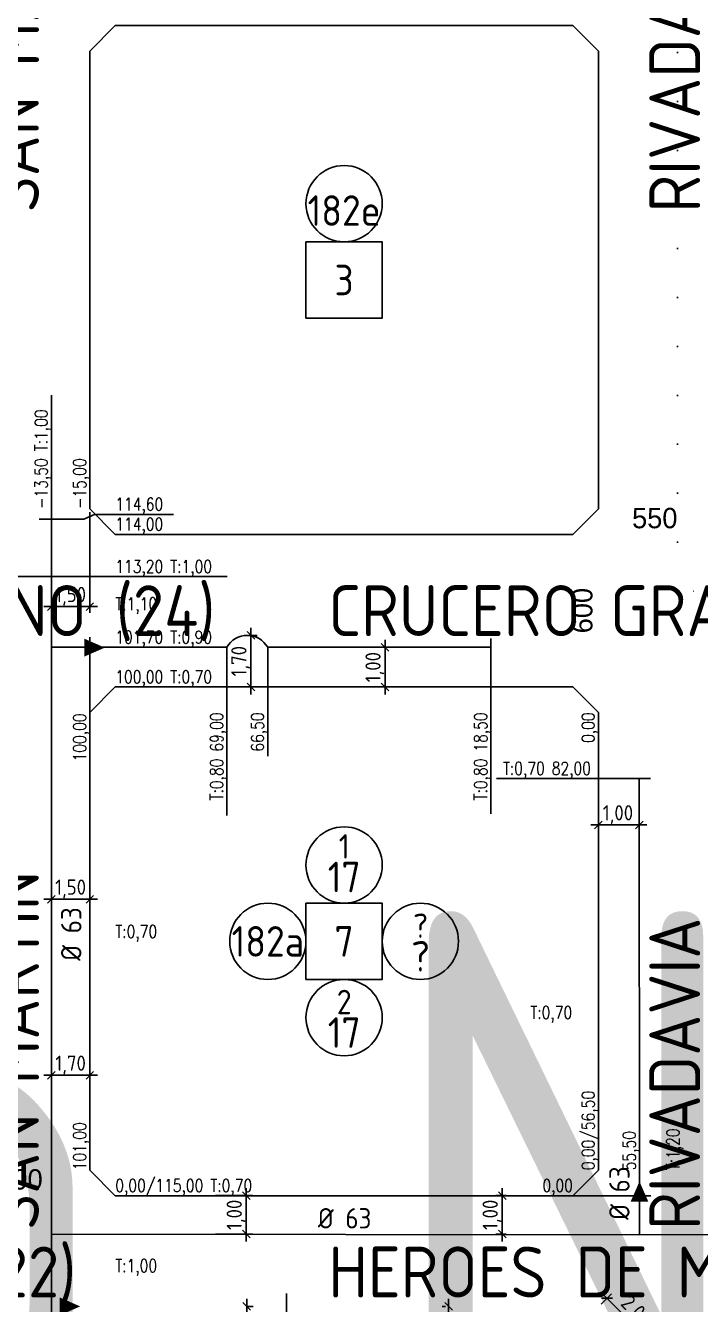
# Model space of a CAD drawing. Extents: x -48 to 13651, y -112 to 3468.
# Drawn here: x 1759.6 to 1892.3, y 2257.8 to 2509.2 of the extents above; entities that cross this region are included whole.
import ezdxf
from ezdxf.enums import TextEntityAlignment as Align

# ---------------------------------------------------------------- set-up
doc = ezdxf.new("R2010")
doc.units = 0
doc.header["$LTSCALE"] = 6
doc.header["$MEASUREMENT"] = 0
doc.linetypes.add('DOT2', pattern=[3.175, 0, -3.175])
doc.linetypes.add('HIDDEN', pattern=[0.375, 0.25, -0.125])
doc.layers.get('0').update_dxf_attribs({"linetype": 'CONTINUOUS'})
doc.layers.get('DEFPOINTS').update_dxf_attribs({"linetype": 'CONTINUOUS'})
for name, color, linetype in [('63', 171, 'CONTINUOUS'), ('A50', 40, 'CONTINUOUS'), ('AMPLIACIONES', 2, 'CONTINUOUS'), ('CAS', 7, 'CONTINUOUS'), ('CAÑERIA SIN CROQUIS', 210, 'HIDDEN'), ('Caño 110mm', 170, 'CONTINUOUS'), ('COTA', 2, 'CONTINUOUS'), ('MANZANAS', 7, 'CONTINUOUS'), ('NUMCASA', 12, 'CONTINUOUS'), ('NUMERO-CROQUIS', 13, 'CONTINUOUS'), ('NUMERO-MANZANA', 4, 'CONTINUOUS'), ('PROGRESIVA', 60, 'CONTINUOUS'), ('RADIO', 4, 'DOT2'), ('REDUCCIONES', 13, 'CONTINUOUS'), ('TXTDIAMETRO', 7, 'CONTINUOUS')]:
    doc.layers.add(name, color=color, linetype=linetype)
doc.layers.add('ATENCION', color=7, linetype='CONTINUOUS', plot=False)
doc.styles.add('ABADIMTCONDE', font='isocp.shx')
doc.styles.add('GEOSLAB703LTBT', font='isocp.shx', dxfattribs={"width": 0.9, "height": 8})
doc.styles.add('GOTHICE', font='GOTHICE.shx', dxfattribs={"height": 0.6})
doc.styles.add('ROMANS', font='romans.shx', dxfattribs={"width": 0.8, "height": 2.5})
doc.dimstyles.new('COTA02', dxfattribs={"dimtxt": 3, "dimasz": 1.5, "dimexe": 1.25, "dimexo": 0.625, "dimgap": 0.3, "dimtad": 1, "dimtoh": 1, "dimdsep": 46, "dimlunit": 6, "dimtxsty": 'ABADIMTCONDE', "dimblk1": 'OBLIQUE', "dimblk2": 'OBLIQUE', "dimsah": 1, "dimcen": 2.5, "dimdle": 1.5, "dimclrd": 60, "dimclre": 60, "dimclrt": 256, "dimadec": 0, "dimazin": 0, "dimtfac": 1, "dimtix": 1, "dimtofl": 0, "dimtmove": 0, "dimatfit": 0, "dimldrblk": 'OBLIQUE', "dimfxl": 1, "dimtolj": 1, "dimtzin": 0, "dimarcsym": 0})

# ---------------------------------------------------------------- blocks, each defined once
blk = doc.blocks.new('CUPLARED')
at = {"layer": 'REDUCCIONES'}
blk.add_lwpolyline([(4, 0, 0, 3.5, 0), (0, 0, 3.5, 3.5, 0)], format="xyseb", dxfattribs=at)
blk = doc.blocks.new('D63')
at = {"layer": 'TXTDIAMETRO', "color": 7, "ltscale": 0.1, "style": 'ABADIMTCONDE'}
blk.add_text('Ø 63', height=4, dxfattribs=at).set_placement((0, 0), align=Align.MIDDLE)
blk = doc.blocks.new('_OBLIQUE')
at = {"color": 0, "linetype": 'ByBlock'}
blk.add_line((-0.5, -0.5), (0.5, 0.5), dxfattribs=at)
blk = doc.blocks.new('*D764')
at = {"layer": 'COTA', "color": 60, "lineweight": -2, "transparency": 16777216}
for p, q in [((1763.16, 2302.82), (1773.73, 2302.82)), ((1764.66, 2302.66), (1764.66, 2301.57)), ((1772.23, 2302.66), (1772.23, 2301.57))]:
    blk.add_line(p, q, dxfattribs=at)
at = {"layer": 'DEFPOINTS', "color": 0, "transparency": 16777216}
for p in [(1764.66, 2303.29), (1772.23, 2303.29), (1772.23, 2302.82)]:
    blk.add_point(p, dxfattribs=at)
at = {"layer": 'COTA', "color": 60, "lineweight": -2, "transparency": 16777216, "xscale": 1.5, "yscale": 1.5, "zscale": 1.5, "rotation": 180}
blk.add_blockref('_OBLIQUE', (1764.66, 2302.82), dxfattribs=at)
at = {"layer": 'COTA', "color": 60, "lineweight": -2, "transparency": 16777216, "xscale": 1.5, "yscale": 1.5, "zscale": 1.5}
blk.add_blockref('_OBLIQUE', (1772.23, 2302.82), dxfattribs=at)
at = {"layer": 'COTA', "transparency": 16777216, "insert": (1768.45, 2304.84), "char_height": 3, "attachment_point": 5, "style": 'ABADIMTCONDE'}
blk.add_mtext('\\A1;1,70', dxfattribs=at)
blk = doc.blocks.new('*D765')
at = {"layer": 'COTA', "color": 60, "lineweight": -2, "transparency": 16777216}
for p, q in [((1763.16, 2337.42), (1773.73, 2337.42)), ((1764.66, 2337.27), (1764.66, 2336.17)), ((1772.23, 2337.27), (1772.23, 2336.17))]:
    blk.add_line(p, q, dxfattribs=at)
at = {"layer": 'DEFPOINTS', "color": 0, "transparency": 16777216}
for p in [(1764.66, 2337.89), (1772.23, 2337.89), (1772.23, 2337.42)]:
    blk.add_point(p, dxfattribs=at)
at = {"layer": 'COTA', "color": 60, "lineweight": -2, "transparency": 16777216, "xscale": 1.5, "yscale": 1.5, "zscale": 1.5, "rotation": 180}
blk.add_blockref('_OBLIQUE', (1764.66, 2337.42), dxfattribs=at)
at = {"layer": 'COTA', "color": 60, "lineweight": -2, "transparency": 16777216, "xscale": 1.5, "yscale": 1.5, "zscale": 1.5}
blk.add_blockref('_OBLIQUE', (1772.23, 2337.42), dxfattribs=at)
at = {"layer": 'COTA', "transparency": 16777216, "insert": (1768.45, 2339.45), "char_height": 3, "attachment_point": 5, "style": 'ABADIMTCONDE'}
blk.add_mtext('\\A1;1,50', dxfattribs=at)
blk = doc.blocks.new('*D1108')
at = {"layer": 'DEFPOINTS', "color": 0, "transparency": 16777216}
for p in [(1772.23, 2414.15), (1764.66, 2398.25), (1772.23, 2394.95)]:
    blk.add_point(p, dxfattribs=at)
at = {"layer": 'PROGRESIVA', "color": 60, "lineweight": -2, "transparency": 16777216}
for p, q in [((1772.23, 2413.52), (1772.23, 2393.7)), ((1764.66, 2397.62), (1764.66, 2393.7)), ((1763.16, 2394.95), (1773.73, 2394.95))]:
    blk.add_line(p, q, dxfattribs=at)
at = {"layer": 'PROGRESIVA', "color": 60, "lineweight": -2, "transparency": 16777216, "xscale": 1.5, "yscale": 1.5, "zscale": 1.5, "rotation": 180}
blk.add_blockref('_OBLIQUE', (1764.66, 2394.95), dxfattribs=at)
at = {"layer": 'PROGRESIVA', "color": 60, "lineweight": -2, "transparency": 16777216, "xscale": 1.5, "yscale": 1.5, "zscale": 1.5}
blk.add_blockref('_OBLIQUE', (1772.23, 2394.95), dxfattribs=at)
at = {"layer": 'PROGRESIVA', "transparency": 16777216, "insert": (1768.45, 2396.98), "char_height": 3, "attachment_point": 5, "style": 'ABADIMTCONDE'}
blk.add_mtext('\\A1;1,50', dxfattribs=at)
blk = doc.blocks.new('*D1362')
at = {"layer": 'DEFPOINTS', "color": 0, "transparency": 16777216}
for p in [(1828.32, 2386.94), (1830.29, 2386.94), (1828.32, 2379.15)]:
    blk.add_point(p, dxfattribs=at)
at = {"layer": 'PROGRESIVA', "color": 60, "lineweight": -2, "transparency": 16777216}
for p, q in [((1830.29, 2377.65), (1830.29, 2388.44)), ((1828.95, 2386.94), (1831.54, 2386.94)), ((1828.95, 2379.15), (1831.54, 2379.15))]:
    blk.add_line(p, q, dxfattribs=at)
at = {"layer": 'PROGRESIVA', "color": 60, "lineweight": -2, "transparency": 16777216, "xscale": 1.5, "yscale": 1.5, "zscale": 1.5}
for p, rotation in [((1830.29, 2386.94), 90), ((1830.29, 2379.15), 270)]:
    blk.add_blockref('_OBLIQUE', p, dxfattribs=dict(at, rotation=rotation))
at = {"layer": 'PROGRESIVA', "transparency": 16777216, "insert": (1828.27, 2383.04), "char_height": 3, "attachment_point": 5, "rotation": 90, "style": 'ABADIMTCONDE'}
blk.add_mtext('\\A1;1,00', dxfattribs=at)
blk = doc.blocks.new('*D1363')
at = {"layer": 'DEFPOINTS', "color": 0, "transparency": 16777216}
for p in [(1803.47, 2389.28), (1803.91, 2389.28), (1802.85, 2379.15)]:
    blk.add_point(p, dxfattribs=at)
at = {"layer": 'PROGRESIVA', "color": 60, "lineweight": -2, "transparency": 16777216}
for p, q in [((1803.91, 2377.65), (1803.91, 2390.78)), ((1804.1, 2389.28), (1805.16, 2389.28)), ((1803.48, 2379.15), (1805.16, 2379.15))]:
    blk.add_line(p, q, dxfattribs=at)
at = {"layer": 'PROGRESIVA', "color": 60, "lineweight": -2, "transparency": 16777216, "xscale": 1.5, "yscale": 1.5, "zscale": 1.5}
for p, rotation in [((1803.91, 2389.28), 90), ((1803.91, 2379.15), 270)]:
    blk.add_blockref('_OBLIQUE', p, dxfattribs=dict(at, rotation=rotation))
at = {"layer": 'PROGRESIVA', "transparency": 16777216, "insert": (1801.89, 2384.21), "char_height": 3, "attachment_point": 5, "rotation": 90, "style": 'ABADIMTCONDE'}
blk.add_mtext('\\A1;1,70', dxfattribs=at)
blk = doc.blocks.new('*D1364')
at = {"layer": 'DEFPOINTS', "color": 0, "transparency": 16777216}
for p in [(1796.33, 2279.15), (1803, 2279.15), (1796.33, 2271.61)]:
    blk.add_point(p, dxfattribs=at)
at = {"layer": 'PROGRESIVA', "color": 60, "lineweight": -2, "transparency": 16777216}
for p, q in [((1803, 2270.11), (1803, 2280.65)), ((1796.96, 2279.15), (1804.25, 2279.15)), ((1796.96, 2271.61), (1804.25, 2271.61))]:
    blk.add_line(p, q, dxfattribs=at)
at = {"layer": 'PROGRESIVA', "color": 60, "lineweight": -2, "transparency": 16777216, "xscale": 1.5, "yscale": 1.5, "zscale": 1.5}
for p, rotation in [((1803, 2279.15), 90), ((1803, 2271.61), 270)]:
    blk.add_blockref('_OBLIQUE', p, dxfattribs=dict(at, rotation=rotation))
at = {"layer": 'PROGRESIVA', "transparency": 16777216, "insert": (1800.98, 2275.38), "char_height": 3, "attachment_point": 5, "rotation": 90, "style": 'ABADIMTCONDE'}
blk.add_mtext('\\A1;1,00', dxfattribs=at)
blk = doc.blocks.new('*D1365')
at = {"layer": 'DEFPOINTS', "color": 0, "transparency": 16777216}
for p in [(1853.34, 2279.15), (1854.7, 2279.15), (1854.7, 2271.61)]:
    blk.add_point(p, dxfattribs=at)
at = {"layer": 'PROGRESIVA', "color": 60, "lineweight": -2, "transparency": 16777216}
for p, q in [((1853.34, 2270.11), (1853.34, 2280.65)), ((1854.08, 2279.15), (1852.09, 2279.15)), ((1854.08, 2271.61), (1852.09, 2271.61))]:
    blk.add_line(p, q, dxfattribs=at)
at = {"layer": 'PROGRESIVA', "color": 60, "lineweight": -2, "transparency": 16777216, "xscale": 1.5, "yscale": 1.5, "zscale": 1.5}
for p, rotation in [((1853.34, 2279.15), 90), ((1853.34, 2271.61), 270)]:
    blk.add_blockref('_OBLIQUE', p, dxfattribs=dict(at, rotation=rotation))
at = {"layer": 'PROGRESIVA', "transparency": 16777216, "insert": (1851.31, 2275.38), "char_height": 3, "attachment_point": 5, "rotation": 90, "style": 'ABADIMTCONDE'}
blk.add_mtext('\\A1;1,00', dxfattribs=at)
blk = doc.blocks.new('*D1386')
at = {"layer": 'DEFPOINTS', "color": 0, "transparency": 16777216}
for p in [(1802.58, 2257.38), (1803.09, 2257.38), (1802.58, 2249.15)]:
    blk.add_point(p, dxfattribs=at)
at = {"layer": 'PROGRESIVA', "color": 60, "lineweight": -2, "transparency": 16777216}
for p, q in [((1803.09, 2247.65), (1803.09, 2258.88)), ((1803.2, 2257.38), (1804.34, 2257.38)), ((1803.2, 2249.15), (1804.34, 2249.15))]:
    blk.add_line(p, q, dxfattribs=at)
at = {"layer": 'PROGRESIVA', "color": 60, "lineweight": -2, "transparency": 16777216, "xscale": 1.5, "yscale": 1.5, "zscale": 1.5}
for p, rotation in [((1803.09, 2257.38), 90), ((1803.09, 2249.15), 270)]:
    blk.add_blockref('_OBLIQUE', p, dxfattribs=dict(at, rotation=rotation))
at = {"layer": 'PROGRESIVA', "transparency": 16777216, "insert": (1801.06, 2253.26), "char_height": 3, "attachment_point": 5, "rotation": 90, "style": 'ABADIMTCONDE'}
blk.add_mtext('\\A1;1,00', dxfattribs=at)
blk = doc.blocks.new('*D1421')
at = {"layer": 'DEFPOINTS', "color": 0, "transparency": 16777216}
for p in [(1842.78, 2257.38), (1842.78, 2257.38), (1842.78, 2249.15)]:
    blk.add_point(p, dxfattribs=at)
at = {"layer": 'PROGRESIVA', "color": 60, "lineweight": -2, "transparency": 16777216}
for p, q in [((1842.78, 2247.65), (1842.78, 2258.88)), ((1842.15, 2257.38), (1841.53, 2257.38)), ((1842.15, 2249.15), (1841.53, 2249.15))]:
    blk.add_line(p, q, dxfattribs=at)
at = {"layer": 'PROGRESIVA', "color": 60, "lineweight": -2, "transparency": 16777216, "xscale": 1.5, "yscale": 1.5, "zscale": 1.5}
for p, rotation in [((1842.78, 2257.38), 90), ((1842.78, 2249.15), 270)]:
    blk.add_blockref('_OBLIQUE', p, dxfattribs=dict(at, rotation=rotation))
at = {"layer": 'PROGRESIVA', "transparency": 16777216, "insert": (1840.75, 2253.26), "char_height": 3, "attachment_point": 5, "rotation": 90, "style": 'ABADIMTCONDE'}
blk.add_mtext('\\A1;1,00', dxfattribs=at)
blk = doc.blocks.new('*D1422')
at = {"layer": 'DEFPOINTS', "color": 0, "transparency": 16777216}
for p in [(1873.92, 2258.98), (1872.35, 2257.38), (1880.71, 2249.15)]:
    blk.add_point(p, dxfattribs=at)
at = {"layer": 'PROGRESIVA', "color": 60, "lineweight": -2, "transparency": 16777216}
for p, q in [((1883.35, 2249.69), (1872.85, 2260.03)), ((1872.78, 2257.83), (1874.79, 2259.87)), ((1881.15, 2249.59), (1883.16, 2251.63))]:
    blk.add_line(p, q, dxfattribs=at)
at = {"layer": 'PROGRESIVA', "color": 60, "lineweight": -2, "transparency": 16777216, "xscale": 1.5, "yscale": 1.5, "zscale": 1.5}
for p, rotation in [((1873.92, 2258.98), 135.4342689496583), ((1882.28, 2250.74), 315.4342689496583)]:
    blk.add_blockref('_OBLIQUE', p, dxfattribs=dict(at, rotation=rotation))
at = {"layer": 'PROGRESIVA', "transparency": 16777216, "insert": (1879.52, 2256.3), "char_height": 3, "attachment_point": 5, "rotation": 315.4343, "style": 'ABADIMTCONDE'}
blk.add_mtext('\\A1;2,00', dxfattribs=at)
blk = doc.blocks.new('*D1798')
at = {"layer": 'DEFPOINTS', "color": 0, "transparency": 16777216}
for p in [(1872.23, 2350.94), (1880.28, 2352.04), (1880.28, 2350.94)]:
    blk.add_point(p, dxfattribs=at)
at = {"layer": 'PROGRESIVA', "color": 60, "lineweight": -2, "transparency": 16777216}
for p, q in [((1872.23, 2351.56), (1872.23, 2353.29)), ((1880.28, 2351.57), (1880.28, 2353.29)), ((1870.73, 2352.04), (1881.78, 2352.04))]:
    blk.add_line(p, q, dxfattribs=at)
at = {"layer": 'PROGRESIVA', "color": 60, "lineweight": -2, "transparency": 16777216, "xscale": 1.5, "yscale": 1.5, "zscale": 1.5, "rotation": 180}
blk.add_blockref('_OBLIQUE', (1872.23, 2352.04), dxfattribs=at)
at = {"layer": 'PROGRESIVA', "color": 60, "lineweight": -2, "transparency": 16777216, "xscale": 1.5, "yscale": 1.5, "zscale": 1.5}
blk.add_blockref('_OBLIQUE', (1880.28, 2352.04), dxfattribs=at)
at = {"layer": 'PROGRESIVA', "transparency": 16777216, "insert": (1876.09, 2354.06), "char_height": 3, "attachment_point": 5, "style": 'ABADIMTCONDE'}
blk.add_mtext('\\A1;1,00', dxfattribs=at)

msp = doc.modelspace()

# ---------------------------------------------------------------- linework, layer by layer
at = {"layer": '63', "ltscale": 0.1}
for p, q in [((1764.663, 2168.964), (1764.663, 2412.131)), ((1764.635, 2400.841), (1633.741, 2400.841)), ((1764.635, 2386.937), (1772.207, 2386.937))]:
    msp.add_line(p, q, dxfattribs=at)
at = {"layer": 'A50', "ltscale": 0.1}
for p, q in [((1772.207, 2386.937), (1799.17, 2386.937)), ((1807.213, 2386.937), (1851.087, 2386.937))]:
    msp.add_line(p, q, dxfattribs=at)
at = {"layer": 'A50'}
msp.add_line((1880.318, 2279.145), (1880.272, 2361.145), dxfattribs=at)
at = {"layer": 'A50', "ltscale": 0.1}
msp.add_arc((1803.192, 2384.665), 4.618, 29.46241, 150.53759, dxfattribs=at)
at = {"layer": 'CAS', "ltscale": 0.1}
for p, q in [((1762.247, 2412.131), (1767.078, 2412.131)), ((1772.207, 2388.923), (1772.207, 2384.951)), ((1851.087, 2388.675), (1851.087, 2385.199)), ((1878.089, 2361.145), (1882.455, 2361.145)), ((1878.059, 2279.145), (1882.576, 2279.145)), ((1810.921, 2259.92), (1810.921, 2254.845))]:
    msp.add_line(p, q, dxfattribs=at)
at = {"layer": 'Caño 110mm', "ltscale": 0.1}
for p, q in [((1880.318, 2271.477), (1880.318, 2279.145)), ((1764.766, 2271.611), (1880.318, 2271.477)), ((1880.318, 2271.477), (1894.541, 2271.508))]:
    msp.add_line(p, q, dxfattribs=at)
at = {"layer": 'MANZANAS'}
for p, q in [((1777.234, 2509.145), (1772.234, 2504.145)), ((1867.234, 2509.145), (1777.234, 2509.145)), ((1872.234, 2504.145), (1867.234, 2509.145)), ((1772.234, 2504.145), (1772.234, 2414.145)), ((1872.234, 2414.145), (1872.234, 2504.145)), ((1772.234, 2414.145), (1777.234, 2409.145)), ((1872.234, 2414.145), (1867.234, 2409.145)), ((1777.234, 2409.145), (1867.234, 2409.145)), ((1777.234, 2379.145), (1772.234, 2374.145)), ((1867.234, 2379.145), (1777.234, 2379.145)), ((1867.234, 2379.145), (1872.234, 2374.145)), ((1772.234, 2374.145), (1772.234, 2284.145)), ((1872.234, 2284.145), (1872.234, 2374.145)), ((1772.234, 2284.145), (1777.234, 2279.145)), ((1867.234, 2279.145), (1872.234, 2284.145)), ((1777.234, 2279.145), (1867.234, 2279.145))]:
    msp.add_line(p, q, dxfattribs=at)
at = {"layer": 'NUMERO-CROQUIS'}
for centre in [(1822.234, 2474.145), (1822.234, 2344.145), (1807.234, 2329.145), (1837.234, 2329.145), (1822.234, 2314.145)]:
    msp.add_circle(centre, 7.5, dxfattribs=at)
at = {"layer": 'NUMERO-MANZANA'}
for points in [[(1814.734, 2466.645), (1829.734, 2466.645), (1829.734, 2451.645), (1814.734, 2451.645)], [(1814.734, 2336.645), (1829.734, 2336.645), (1829.734, 2321.645), (1814.734, 2321.645)]]:
    msp.add_lwpolyline(points, close=True, dxfattribs=at)
at = {"layer": 'PROGRESIVA'}
for p, q in [((1764.663, 2412.131), (1764.663, 2436.525)), ((1764.663, 2412.131), (1771.023, 2412.131)), ((1771.023, 2412.131), (1773.167, 2413.076)), ((1773.167, 2413.076), (1788.664, 2413.076)), ((1764.635, 2400.841), (1799.215, 2400.841)), ((1772.207, 2386.937), (1772.234, 2374.145)), ((1799.17, 2386.937), (1799.17, 2353.879)), ((1807.213, 2386.937), (1807.213, 2365.545)), ((1851.087, 2386.937), (1851.087, 2354.182)), ((1880.272, 2361.145), (1852.219, 2361.145)), ((1880.318, 2279.145), (1867.234, 2279.145))]:
    msp.add_line(p, q, dxfattribs=at)
at = {"layer": 'RADIO', "color": 4, "ltscale": 0.5}
for p, q in [((1887.769, 2397.971), (1887.769, 2888.235)), ((2276.012, 2397.971), (1887.769, 2397.971))]:
    msp.add_line(p, q, dxfattribs=at)

# ---------------------------------------------------------------- block references
at = {"layer": 'AMPLIACIONES', "ltscale": 0.1}
for p in [(1771.168, 2386.877), (1766.327, 2257.382)]:
    msp.add_blockref('CUPLARED', p, dxfattribs=at)
at = {"layer": 'AMPLIACIONES', "ltscale": 0.1, "rotation": 90}
for name, p in [('D63', (1768.575, 2330.582)), ('CUPLARED', (1880.318, 2277.94))]:
    msp.add_blockref(name, p, dxfattribs=at)
at = {"layer": 'CAÑERIA SIN CROQUIS', "color": 12}
msp.add_blockref('D63', (1822.344, 2274.705), dxfattribs=at)
at = {"layer": 'TXTDIAMETRO', "ltscale": 0.1, "rotation": 90}
msp.add_blockref('D63', (1876.365, 2279.652), dxfattribs=at)

# ---------------------------------------------------------------- texts
at = {"layer": 'ATENCION', "style": 'GEOSLAB703LTBT'}
for s, p in [('SAN MARTIN', (1757.234, 2472.415)), ('RIVADAVIA', (1887.234, 2472.415)), ('SAN MARTIN', (1757.234, 2272.415)), ('RIVADAVIA', (1887.234, 2272.415))]:
    msp.add_text(s, height=10, rotation=90, dxfattribs=at).set_placement(p, align=Align.MIDDLE_LEFT)
for s, p in [('CRUCERO GRAL. BELGRANO (24)', (1619.141, 2394.145)), ('CRUCERO GRAL. BELGRANO (24)', (1819.141, 2394.145)), ('HEROES DE MALVINAS (22)', (1619.141, 2264.145)), ('HEROES DE MALVINAS (22)', (1819.141, 2264.145))]:
    msp.add_text(s, height=10, dxfattribs=at).set_placement(p, align=Align.MIDDLE_LEFT)
at = {"layer": 'NUMCASA', "color": 12, "linetype": 'Continuous', "style": 'GOTHICE'}
for s, p in [('550', (1883.324, 2409.145)), ('500', (1758.496, 2279.145))]:
    msp.add_text(s, height=4, dxfattribs=at).set_placement(p, align=Align.BOTTOM_CENTER)
msp.add_text('600', height=4, rotation=90, dxfattribs=at).set_placement((1872.261, 2394.153), align=Align.BOTTOM_CENTER)
at = {"layer": 'NUMERO-CROQUIS', "style": 'GEOSLAB703LTBT'}
for s, height, p in [('182e', 6, (1822.234, 2472.806)), ('1', 4.8, (1822.254, 2347.804)), ('17', 6, (1822.254, 2341.789)), ('?', 4.8, (1837.254, 2332.22)), ('182a', 6, (1807.234, 2329.145)), ('?', 6, (1837.254, 2326.205)), ('2', 4.8, (1822.254, 2317.22)), ('17', 6, (1822.254, 2311.205))]:
    msp.add_text(s, height=height, dxfattribs=at).set_placement(p, align=Align.MIDDLE)
at = {"layer": 'NUMERO-MANZANA', "style": 'GEOSLAB703LTBT'}
for s, p in [('3', (1822.234, 2459.145)), ('7', (1822.234, 2329.145))]:
    msp.add_text(s, height=6, dxfattribs=at).set_placement(p, align=Align.MIDDLE)
at = {"layer": 'PROGRESIVA', "style": 'ROMANS', "width": 0.8}
for s, p in [('-13,50 T:1,00', (1764.663, 2414.145)), ('-15,00', (1772.234, 2414.145)), ('0,00/56,50', (1872.234, 2284.145)), ('101,00', (1772.234, 2284.145)), ('55,50', (1880.318, 2284.145)), ('T:1,20', (1888.915, 2284.145))]:
    msp.add_text(s, height=2.5, rotation=90, dxfattribs=at).set_placement(p, align=Align.BOTTOM_LEFT)
for s, p in [('114,60', (1777.234, 2413.076)), ('114,00', (1777.234, 2409.145)), ('113,20 T:1,00', (1777.234, 2400.841)), ('T:1,10', (1777.234, 2393.469)), ('101,70 T:0,90', (1777.234, 2386.937)), ('100,00 T:0,70', (1777.234, 2379.145)), ('T:0,70', (1777.234, 2329.08)), ('0,00/115,00 T:0,70', (1777.234, 2279.145)), ('T:1,00', (1777.234, 2263.39))]:
    msp.add_text(s, height=2.5, dxfattribs=at).set_placement(p, align=Align.BOTTOM_LEFT)
for s, p in [('100,00', (1772.234, 2373.939)), ('T:0,80 69,00', (1799.17, 2374.145)), ('66,50', (1807.213, 2374.145)), ('T:0,80 18,50', (1851.087, 2374.145)), ('0,00', (1872.234, 2374.145))]:
    msp.add_text(s, height=2.5, rotation=90, dxfattribs=at).set_placement(p, align=Align.BOTTOM_RIGHT)
for s, p in [('T:0,70 82,00', (1870.779, 2361.145)), ('T:0,70', (1867.075, 2313.164)), ('0,00', (1867.234, 2279.145))]:
    msp.add_text(s, height=2.5, dxfattribs=at).set_placement(p, align=Align.BOTTOM_RIGHT)
at = {"layer": 'RADIO', "color": 4, "ltscale": 0.5, "style": 'GEOSLAB703LTBT', "width": 0.9}
msp.add_text('Radio Nº6', height=103.533, dxfattribs=at).set_placement((1499.597, 2231.199))

# ---------------------------------------------------------------- dimensions: what is measured, and where the dimension line sits
at = {"layer": 'COTA'}
for base, p1, p2, text, picture, middle in [((1772.234, 2337.424), (1764.663, 2337.893), (1772.234, 2337.893), '1,50', '*D765', (1768.448, 2339.449)), ((1772.234, 2302.819), (1764.663, 2303.288), (1772.234, 2303.288), '1,70', '*D764', (1768.448, 2304.844))]:
    dim = msp.add_linear_dim(base=base, p1=p1, p2=p2, text=text, dimstyle='COTA02', dxfattribs=at)
    dim.commit()
    dim.dimension.update_dxf_attribs({"geometry": picture, "text_midpoint": middle})
at = {"layer": 'PROGRESIVA'}
dim = msp.add_linear_dim(base=(1772.234, 2394.952), p1=(1764.663, 2398.247), p2=(1772.234, 2414.145), text='1,50', dimstyle='COTA02', dxfattribs=at)
dim.commit()
dim.dimension.update_dxf_attribs({"geometry": '*D1108', "text_midpoint": (1768.448, 2396.977)})
for base, p1, p2, text, picture, middle in [((1803.914, 2389.275), (1802.852, 2379.145), (1803.475, 2389.275), '1,70', '*D1363', (1801.889, 2384.21)), ((1830.293, 2386.937), (1828.323, 2379.145), (1828.323, 2386.937), '1,00', '*D1362', (1828.268, 2383.041)), ((1803.004, 2279.145), (1796.333, 2271.611), (1796.333, 2279.145), '1,00', '*D1364', (1800.979, 2275.378)), ((1853.338, 2279.145), (1854.702, 2271.611), (1854.702, 2279.145), '1,00', '*D1365', (1851.313, 2275.378)), ((1803.088, 2257.382), (1802.579, 2249.145), (1802.579, 2257.382), '1,00', '*D1386', (1801.063, 2253.264)), ((1842.777, 2257.382), (1842.777, 2249.145), (1842.777, 2257.382), '1,00', '*D1421', (1840.752, 2253.264))]:
    dim = msp.add_linear_dim(base=base, p1=p1, p2=p2, angle=90, text=text, dimstyle='COTA02', dxfattribs=at)
    dim.commit()
    dim.dimension.update_dxf_attribs({"geometry": picture, "text_midpoint": middle})
dim = msp.add_linear_dim(base=(1880.278, 2352.039), p1=(1872.234, 2350.939), p2=(1880.278, 2350.943), text='1,00', dimstyle='COTA02', dxfattribs=at)
dim.commit()
dim.dimension.update_dxf_attribs({"geometry": '*D1798', "text_midpoint": (1876.091, 2352.039), "dimtype": 160})
dim = msp.add_aligned_dim(p1=(1880.708, 2249.145), p2=(1872.345, 2257.382), distance=-2.239, text='2,00', dimstyle='COTA02', dxfattribs=at)
dim.commit()
dim.dimension.update_dxf_attribs({"geometry": '*D1422', "text_midpoint": (1879.519, 2256.302)})

doc.saveas('drawing.dxf')
